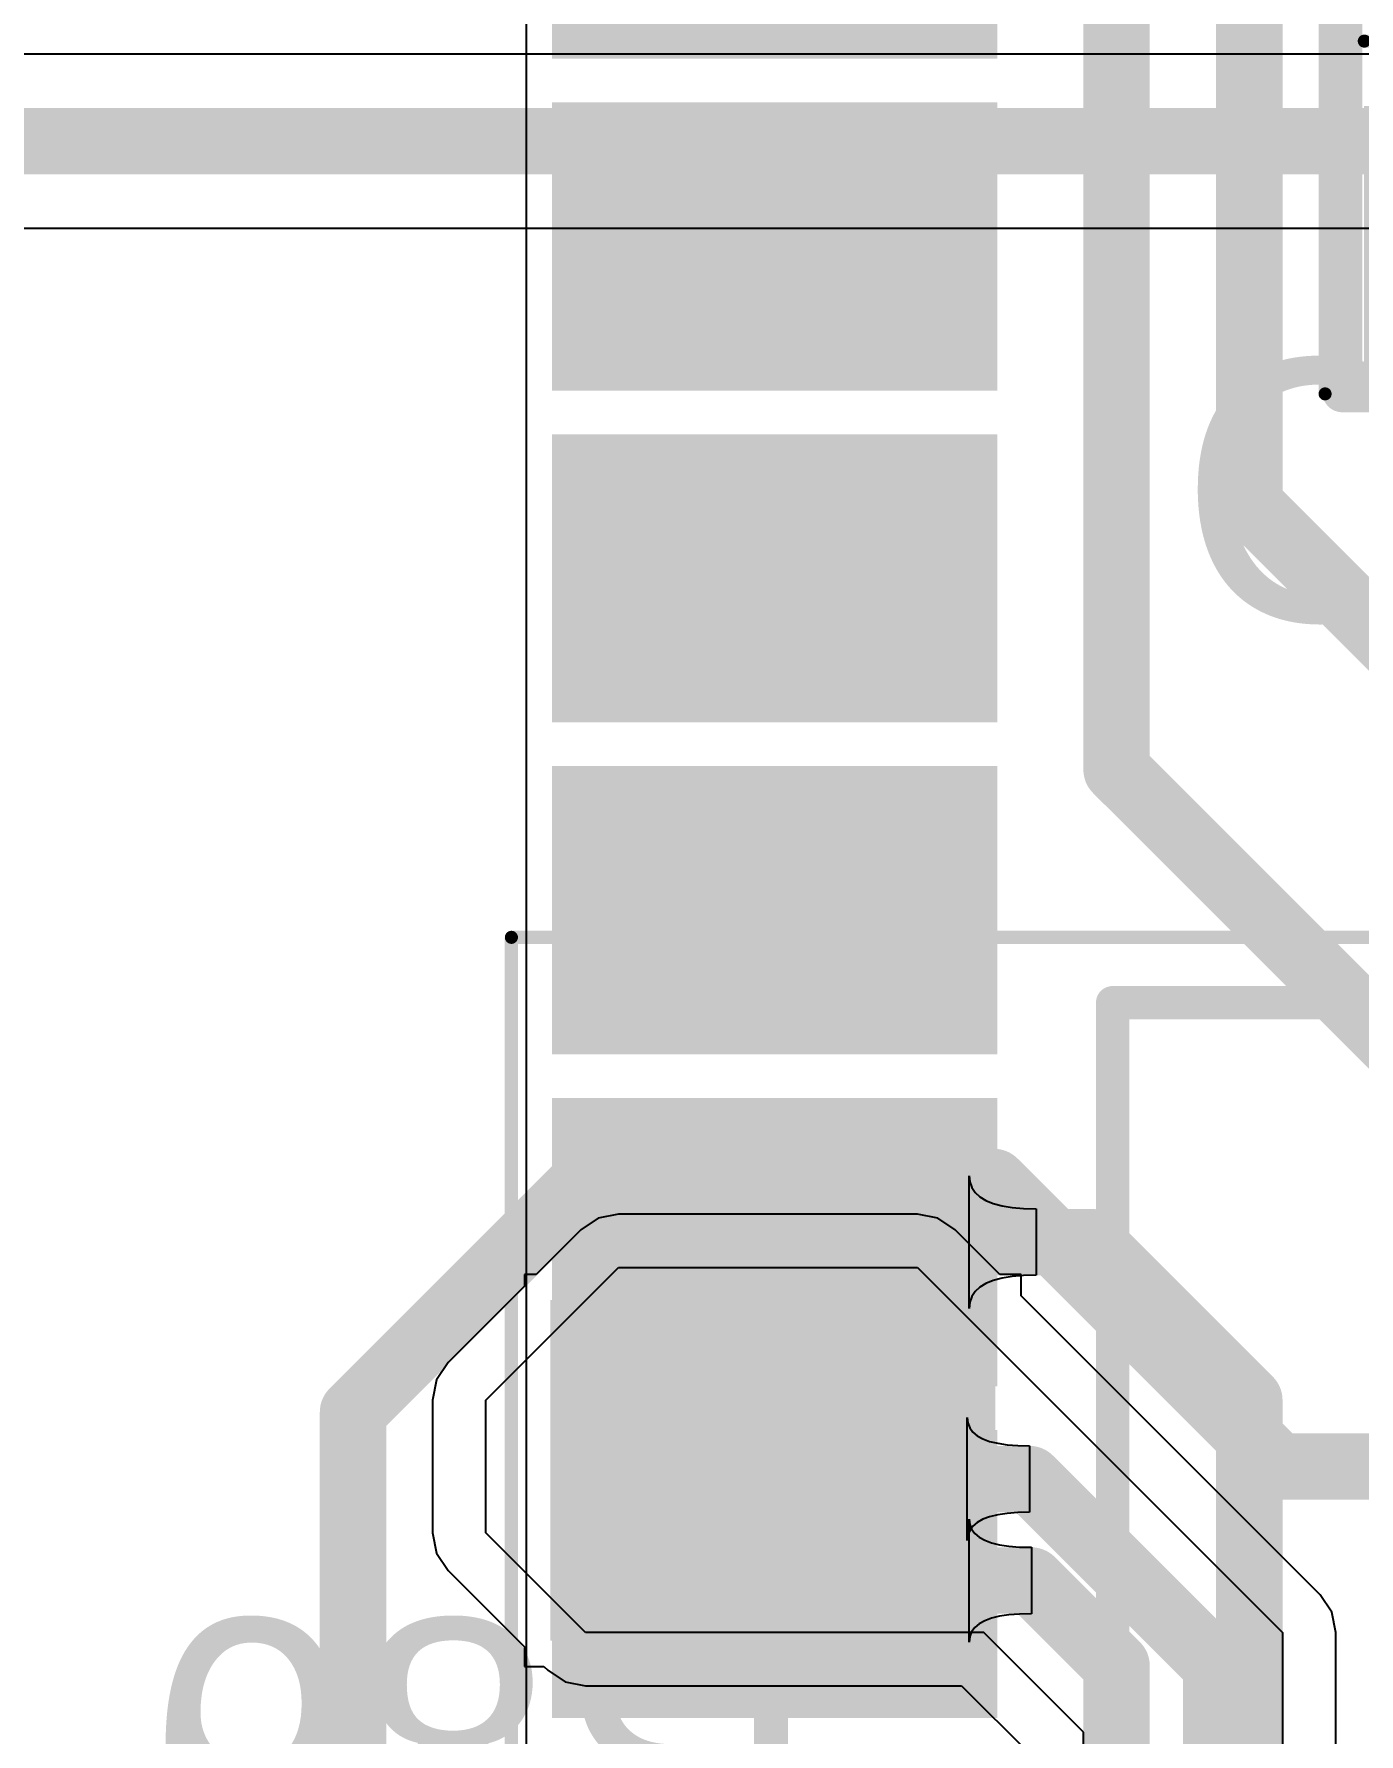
# Model space of a CAD drawing. Header units: inches. Extents: x 1.37 to 4.6, y 1.74 to 5.29.
# Drawn here: x 3.412 to 3.6115, y 4.5147 to 4.7708 of the extents above; entities that cross this region are included whole.
import ezdxf

# ---------------------------------------------------------------- set-up
doc = ezdxf.new("R2010")
doc.units = ezdxf.units.IN
doc.header["$MEASUREMENT"] = 0
for name, color, linetype in [('BottomLayer', 5, 'Continuous'), ('BottomOverlay', 54, 'Continuous'), ('BottomPaste', 16, 'Continuous'), ('BottomSolder', 6, 'Continuous'), ('Mechanical13', 56, 'Continuous'), ('Mechanical15', 56, 'Continuous'), ('TopLayer', 1, 'Continuous'), ('TopOverlay', 2, 'Continuous'), ('TopPaste', 8, 'Continuous'), ('TopSolder', 216, 'Continuous')]:
    doc.layers.add(name, color=color, linetype=linetype)
doc.styles.add('Arial', font='', dxfattribs={"height": 0.2})
doc.styles.get('Arial').set_extended_font_data('Arial')

# ---------------------------------------------------------------- blocks, each defined once
blk = doc.blocks.new('SW_KAE01SGGT_B_3')
at = {"layer": 'BottomLayer'}
for points in [[(-0.20472, 0.02165), (-0.14567, 0.02165), (-0.14567, -0.02165), (-0.20472, -0.02165)], [(0.14567, 0.02165), (0.20472, 0.02165), (0.20472, -0.02165), (0.14567, -0.02165)]]:
    blk.add_hatch(color=5, dxfattribs=at).paths.add_polyline_path(points)
at = {"layer": 'BottomPaste'}
for points in [[(-0.20472, 0.02165), (-0.14567, 0.02165), (-0.14567, -0.02165), (-0.20472, -0.02165)], [(0.14567, 0.02165), (0.20472, 0.02165), (0.20472, -0.02165), (0.14567, -0.02165)]]:
    blk.add_hatch(color=16, dxfattribs=at).paths.add_polyline_path(points)
at = {"layer": 'BottomSolder'}
for points in [[(-0.20872, 0.02565), (-0.14167, 0.02565), (-0.14167, -0.02565), (-0.20872, -0.02565)], [(0.14167, 0.02565), (0.20872, 0.02565), (0.20872, -0.02565), (0.14167, -0.02565)]]:
    blk.add_hatch(color=6, dxfattribs=at).paths.add_polyline_path(points)
at = {"layer": 'BottomOverlay', "const_width": 0.005}
for points in [[(-0.12402, 0.07047), (-0.12402, -0.07047)], [(0.12402, 0.07047), (-0.12402, 0.07047)], [(0.12402, 0.07047), (0.12402, -0.07047)], [(0.12402, -0.07047), (-0.12402, -0.07047)]]:
    blk.add_lwpolyline(points, dxfattribs=at)
at = {"layer": 'BottomOverlay'}
for points, const_width in [([(-0.12527, 0.07047, 1), (-0.12277, 0.07047, 1)], 0.0025), ([(-0.12527, 0.07047, 1), (-0.12277, 0.07047, 1)], 0.0025), ([(0.12277, 0.07047, 1), (0.12527, 0.07047, 1)], 0.0025), ([(0.12277, 0.07047, 1), (0.12527, 0.07047, 1)], 0.0025), ([(-0.22874, 0, 1), (-0.23661, 0, 1)], 0.00787), ([(-0.23858, 0, 1), (-0.23465, 0, 1)], 0.00394), ([(-0.23071, 0, 1), (-0.22677, 0, 1)], 0.00394), ([(-0.12527, -0.07047, 1), (-0.12277, -0.07047, 1)], 0.0025), ([(-0.12527, -0.07047, 1), (-0.12277, -0.07047, 1)], 0.0025), ([(0.12277, -0.07047, 1), (0.12527, -0.07047, 1)], 0.0025), ([(0.12277, -0.07047, 1), (0.12527, -0.07047, 1)], 0.0025)]:
    blk.add_lwpolyline(points, format="xyb", close=True, dxfattribs=dict(at, const_width=const_width))
at = {"layer": 'Mechanical13', "const_width": 0.005}
for points in [[(-0.12402, 0.07047), (-0.12402, -0.07047)], [(0.12402, 0.07047), (-0.12402, 0.07047)], [(0.12402, 0.07047), (0.12402, -0.07047)], [(0.12402, -0.07047), (-0.12402, -0.07047)]]:
    blk.add_lwpolyline(points, dxfattribs=at)
at = {"layer": 'Mechanical13'}
for points, const_width in [([(-0.12527, 0.07047, 1), (-0.12277, 0.07047, 1)], 0.0025), ([(-0.12527, 0.07047, 1), (-0.12277, 0.07047, 1)], 0.0025), ([(0.12277, 0.07047, 1), (0.12527, 0.07047, 1)], 0.0025), ([(0.12277, 0.07047, 1), (0.12527, 0.07047, 1)], 0.0025), ([(-0.22874, 0, 1), (-0.23661, 0, 1)], 0.00787), ([(-0.23858, 0, 1), (-0.23465, 0, 1)], 0.00394), ([(-0.23071, 0, 1), (-0.22677, 0, 1)], 0.00394), ([(-0.12527, -0.07047, 1), (-0.12277, -0.07047, 1)], 0.0025), ([(-0.12527, -0.07047, 1), (-0.12277, -0.07047, 1)], 0.0025), ([(0.12277, -0.07047, 1), (0.12527, -0.07047, 1)], 0.0025), ([(0.12277, -0.07047, 1), (0.12527, -0.07047, 1)], 0.0025)]:
    blk.add_lwpolyline(points, format="xyb", close=True, dxfattribs=dict(at, const_width=const_width))
at = {"layer": 'Mechanical15', "const_width": 0.00197}
for points in [[(-0.21457, 0.08031), (-0.21457, -0.08031)], [(0.21457, 0.08031), (-0.21457, 0.08031)], [(0.21457, 0.08031), (0.21457, -0.08031)], [(0.21457, -0.08031), (-0.21457, -0.08031)]]:
    blk.add_lwpolyline(points, dxfattribs=at)
at = {"layer": 'Mechanical15', "const_width": 0.000984}
for points in [[(-0.21506, 0.08031, 1), (-0.21407, 0.08031, 1)], [(-0.21506, 0.08031, 1), (-0.21407, 0.08031, 1)], [(0.21407, 0.08031, 1), (0.21506, 0.08031, 1)], [(0.21407, 0.08031, 1), (0.21506, 0.08031, 1)], [(-0.21506, -0.08031, 1), (-0.21407, -0.08031, 1)], [(-0.21506, -0.08031, 1), (-0.21407, -0.08031, 1)], [(0.21407, -0.08031, 1), (0.21506, -0.08031, 1)], [(0.21407, -0.08031, 1), (0.21506, -0.08031, 1)]]:
    blk.add_lwpolyline(points, format="xyb", close=True, dxfattribs=at)
blk = doc.blocks.new('ESP32_WROOM_26')
at = {"layer": 'TopLayer'}
for points in [[(0.73819, 0.44134), (0.67913, 0.44134), (0.67913, 0.47677), (0.73819, 0.47677)], [(0.73819, 0.39134), (0.67913, 0.39134), (0.67913, 0.42677), (0.73819, 0.42677)], [(0.73819, 0.34134), (0.67913, 0.34134), (0.67913, 0.37677), (0.73819, 0.37677)], [(0.73819, 0.29134), (0.67913, 0.29134), (0.67913, 0.32677), (0.73819, 0.32677)], [(0.73819, 0.24134), (0.67913, 0.24134), (0.67913, 0.27677), (0.73819, 0.27677)]]:
    blk.add_hatch(color=1, dxfattribs=at).paths.add_polyline_path(points)
at = {"layer": 'TopPaste'}
for points in [[(0.73819, 0.44134), (0.67913, 0.44134), (0.67913, 0.47677), (0.73819, 0.47677)], [(0.73819, 0.39134), (0.67913, 0.39134), (0.67913, 0.42677), (0.73819, 0.42677)], [(0.73819, 0.34134), (0.67913, 0.34134), (0.67913, 0.37677), (0.73819, 0.37677)], [(0.73819, 0.29134), (0.67913, 0.29134), (0.67913, 0.32677), (0.73819, 0.32677)], [(0.73819, 0.24134), (0.67913, 0.24134), (0.67913, 0.27677), (0.73819, 0.27677)]]:
    blk.add_hatch(color=8, dxfattribs=at).paths.add_polyline_path(points)
at = {"layer": 'TopSolder'}
for points in [[(0.74219, 0.48734), (0.67513, 0.48734), (0.67513, 0.53077), (0.74219, 0.53077)], [(0.74219, 0.43734), (0.67513, 0.43734), (0.67513, 0.48077), (0.74219, 0.48077)], [(0.74219, 0.38734), (0.67513, 0.38734), (0.67513, 0.43077), (0.74219, 0.43077)], [(0.74219, 0.33734), (0.67513, 0.33734), (0.67513, 0.38077), (0.74219, 0.38077)], [(0.74219, 0.28734), (0.67513, 0.28734), (0.67513, 0.33077), (0.74219, 0.33077)], [(0.74219, 0.23734), (0.67513, 0.23734), (0.67513, 0.28077), (0.74219, 0.28077)]]:
    blk.add_hatch(color=216, dxfattribs=at).paths.add_polyline_path(points)
blk = doc.blocks.new('CAP_0603_170')
at = {"layer": 'TopLayer'}
for points in [[(-0.04728, 0.01875), (-0.01578, 0.01875), (-0.01578, -0.01275), (-0.04728, -0.01275)], [(0.01178, 0.01875), (0.04328, 0.01875), (0.04328, -0.01275), (0.01178, -0.01275)]]:
    blk.add_hatch(color=1, dxfattribs=at).paths.add_polyline_path(points)
at = {"layer": 'TopPaste'}
for points in [[(-0.04728, 0.01875), (-0.01578, 0.01875), (-0.01578, -0.01275), (-0.04728, -0.01275)], [(0.01178, 0.01875), (0.04328, 0.01875), (0.04328, -0.01275), (0.01178, -0.01275)]]:
    blk.add_hatch(color=8, dxfattribs=at).paths.add_polyline_path(points)
at = {"layer": 'TopSolder'}
for points in [[(-0.05128, 0.02275), (-0.01178, 0.02275), (-0.01178, -0.01675), (-0.05128, -0.01675)], [(0.00778, 0.02275), (0.04728, 0.02275), (0.04728, -0.01675), (0.00778, -0.01675)]]:
    blk.add_hatch(color=216, dxfattribs=at).paths.add_polyline_path(points)
at = {"layer": 'Mechanical13', "const_width": 0.00394}
for points in [[(-0.0335, 0.01875), (-0.0335, -0.01275)], [(-0.0335, 0.01875), (0.0295, 0.01875)], [(0.0295, 0.01875), (0.0295, -0.01275)], [(-0.0335, -0.01275), (0.0295, -0.01275)]]:
    blk.add_lwpolyline(points, dxfattribs=at)
at = {"layer": 'Mechanical13', "const_width": 0.00197}
for points in [[(-0.03448, 0.01875, 1), (-0.03251, 0.01875, 1)], [(-0.03448, 0.01875, 1), (-0.03251, 0.01875, 1)], [(0.02851, 0.01875, 1), (0.03048, 0.01875, 1)], [(0.02851, 0.01875, 1), (0.03048, 0.01875, 1)], [(-0.03448, -0.01275, 1), (-0.03251, -0.01275, 1)], [(-0.03448, -0.01275, 1), (-0.03251, -0.01275, 1)], [(0.02851, -0.01275, 1), (0.03048, -0.01275, 1)], [(0.02851, -0.01275, 1), (0.03048, -0.01275, 1)]]:
    blk.add_lwpolyline(points, format="xyb", close=True, dxfattribs=at)
at = {"layer": 'Mechanical15', "const_width": 0.00197}
for points in [[(-0.05515, 0.02859), (-0.05515, -0.02259)], [(-0.05515, 0.02859), (0.05115, 0.02859)], [(0.05115, 0.02859), (0.05115, -0.02259)], [(-0.002, 0.02269), (-0.002, -0.01668)], [(-0.02168, 0.003), (0.01768, 0.003)], [(-0.05515, -0.02259), (0.05115, -0.02259)]]:
    blk.add_lwpolyline(points, dxfattribs=at)
at = {"layer": 'Mechanical15', "const_width": 0.000984}
for points in [[(-0.05564, 0.02859, 1), (-0.05466, 0.02859, 1)], [(-0.05564, 0.02859, 1), (-0.05466, 0.02859, 1)], [(0.05066, 0.02859, 1), (0.05164, 0.02859, 1)], [(0.05066, 0.02859, 1), (0.05164, 0.02859, 1)], [(-0.00249, 0.02269, 1), (-0.00151, 0.02269, 1)], [(-0.02218, 0.003, 1), (-0.02119, 0.003, 1)], [(0.01719, 0.003, 1), (0.01818, 0.003, 1)], [(-0.00249, -0.01668, 1), (-0.00151, -0.01668, 1)], [(-0.05564, -0.02259, 1), (-0.05466, -0.02259, 1)], [(-0.05564, -0.02259, 1), (-0.05466, -0.02259, 1)], [(0.05066, -0.02259, 1), (0.05164, -0.02259, 1)], [(0.05066, -0.02259, 1), (0.05164, -0.02259, 1)]]:
    blk.add_lwpolyline(points, format="xyb", close=True, dxfattribs=at)
at = {"layer": 'TopOverlay', "const_width": 0.006}
for points in [[(-0.05492, 0.026), (-0.05492, -0.02)], [(-0.05492, 0.026), (-0.048, 0.026)], [(-0.048, 0.026), (0.051, 0.026)], [(0.051, 0.026), (0.051, -0.02)], [(-0.05492, -0.02), (0.051, -0.02)]]:
    blk.add_lwpolyline(points, dxfattribs=at)
at = {"layer": 'TopOverlay', "const_width": 0.003}
for points in [[(-0.05642, 0.026, 1), (-0.05342, 0.026, 1)], [(-0.05642, 0.026, 1), (-0.05342, 0.026, 1)], [(-0.0495, 0.026, 1), (-0.0465, 0.026, 1)], [(-0.0495, 0.026, 1), (-0.0465, 0.026, 1)], [(0.0495, 0.026, 1), (0.0525, 0.026, 1)], [(0.0495, 0.026, 1), (0.0525, 0.026, 1)], [(-0.05642, -0.02, 1), (-0.05342, -0.02, 1)], [(-0.05642, -0.02, 1), (-0.05342, -0.02, 1)], [(0.0495, -0.02, 1), (0.0525, -0.02, 1)], [(0.0495, -0.02, 1), (0.0525, -0.02, 1)]]:
    blk.add_lwpolyline(points, format="xyb", close=True, dxfattribs=at)

msp = doc.modelspace()

# ---------------------------------------------------------------- linework, layer by layer
at = {"layer": 'BottomLayer'}
for p, q in [((3.68082, 4.76781), (3.38469, 4.76781)), ((3.39012, 4.74156), (3.95313, 4.74156)), ((3.49693, 4.59242), (3.49432, 4.59068)), ((3.5, 4.59303), (3.49693, 4.59242)), ((3.545, 4.59303), (3.5, 4.59303)), ((3.5, 4.59303), (3.5, 4.59303)), ((3.54807, 4.59242), (3.545, 4.59303)), ((3.55068, 4.59068), (3.54807, 4.59242)), ((3.49432, 4.59068), (3.48759, 4.58395)), ((3.49432, 4.59068), (3.49432, 4.59068)), ((3.55741, 4.58395), (3.55068, 4.59068)), ((3.48, 4.565), (3.5, 4.585)), ((3.5, 4.585), (3.545, 4.585)), ((3.545, 4.585), (3.6, 4.53)), ((3.48582, 4.58217), (3.47432, 4.57068)), ((3.48759, 4.58395), (3.48582, 4.58395)), ((3.48582, 4.58395), (3.48582, 4.58217)), ((3.56062, 4.58395), (3.55741, 4.58395)), ((3.56062, 4.58073), (3.56062, 4.58395)), ((3.60568, 4.53568), (3.56062, 4.58073)), ((3.47432, 4.57068), (3.47258, 4.56807)), ((3.47258, 4.56807), (3.47197, 4.565)), ((3.47197, 4.565), (3.47197, 4.545)), ((3.48, 4.545), (3.48, 4.565)), ((3.55251, 4.54385), (3.55251, 4.56237)), ((3.55251, 4.56237), (3.5526, 4.56156)), ((3.5526, 4.56156), (3.55288, 4.56084)), ((3.55288, 4.56084), (3.55335, 4.5602)), ((3.55335, 4.5602), (3.55401, 4.55965)), ((3.55401, 4.55965), (3.55485, 4.55918)), ((3.55485, 4.55918), (3.55588, 4.55879)), ((3.55588, 4.55879), (3.5571, 4.5585)), ((3.5571, 4.5585), (3.55851, 4.55828)), ((3.55851, 4.55828), (3.56011, 4.55815)), ((3.56011, 4.55815), (3.56189, 4.55811)), ((3.56189, 4.55811), (3.56189, 4.54811)), ((3.55401, 4.54658), (3.55335, 4.54602)), ((3.55485, 4.54705), (3.55401, 4.54658)), ((3.55588, 4.54743), (3.55485, 4.54705)), ((3.5571, 4.54773), (3.55588, 4.54743)), ((3.55851, 4.54794), (3.5571, 4.54773)), ((3.56011, 4.54807), (3.55851, 4.54794)), ((3.56189, 4.54811), (3.56011, 4.54807)), ((3.47197, 4.545), (3.47197, 4.545)), ((3.47197, 4.545), (3.47258, 4.54193)), ((3.495, 4.53), (3.48, 4.545)), ((3.5526, 4.54466), (3.55251, 4.54385)), ((3.55288, 4.54538), (3.5526, 4.54466)), ((3.55335, 4.54602), (3.55288, 4.54538)), ((3.47258, 4.54193), (3.47432, 4.53932)), ((3.47432, 4.53932), (3.47432, 4.53932)), ((3.47432, 4.53932), (3.48582, 4.52783)), ((3.60742, 4.53307), (3.60568, 4.53568)), ((3.60568, 4.53568), (3.60568, 4.53568)), ((3.60803, 4.53), (3.60742, 4.53307)), ((3.555, 4.53), (3.495, 4.53)), ((3.57, 4.515), (3.555, 4.53)), ((3.6, 4.53), (3.6, 4.475)), ((3.60803, 4.47833), (3.60803, 4.53)), ((3.48582, 4.52783), (3.48582, 4.52489)), ((3.48582, 4.52489), (3.48875, 4.52489)), ((3.48875, 4.52489), (3.48932, 4.52432)), ((3.48932, 4.52432), (3.48932, 4.52432)), ((3.48932, 4.52432), (3.49193, 4.52258)), ((3.49193, 4.52258), (3.495, 4.52197)), ((3.495, 4.52197), (3.55167, 4.52197)), ((3.55167, 4.52197), (3.56197, 4.51167)), ((3.57, 4.465), (3.57, 4.515))]:
    msp.add_line(p, q, dxfattribs=at)
at = {"layer": 'BottomLayer', "const_width": 0.01}
for points in [[(3.38469, 4.75469), (4.095, 4.75469)], [(3.46, 4.56321), (3.49467, 4.59787)], [(3.49467, 4.59787), (3.55655, 4.59787)], [(3.55655, 4.59787), (3.59943, 4.555)], [(3.46, 4.3), (3.46, 4.56321)], [(3.52322, 4.55442), (3.52453, 4.55311)], [(3.59943, 4.555), (3.665, 4.555)], [(3.52453, 4.55311), (3.56189, 4.55311)], [(3.56189, 4.55311), (3.59, 4.525)], [(3.59, 4.44711), (3.59, 4.525)]]:
    msp.add_lwpolyline(points, dxfattribs=at)
at = {"layer": 'BottomLayer', "const_width": 0.005}
for points in [[(3.49217, 4.59787, 1), (3.49717, 4.59787, 1)], [(3.49217, 4.59787, 1), (3.49717, 4.59787, 1)], [(3.55405, 4.59787, 1), (3.55905, 4.59787, 1)], [(3.55405, 4.59787, 1), (3.55905, 4.59787, 1)], [(3.4575, 4.56321, 1), (3.4625, 4.56321, 1)], [(3.4575, 4.56321, 1), (3.4625, 4.56321, 1)], [(3.52072, 4.55442, 1), (3.52572, 4.55442, 1)], [(3.59693, 4.555, 1), (3.60193, 4.555, 1)], [(3.59693, 4.555, 1), (3.60193, 4.555, 1)], [(3.52203, 4.55311, 1), (3.52703, 4.55311, 1)], [(3.52203, 4.55311, 1), (3.52703, 4.55311, 1)], [(3.55939, 4.55311, 1), (3.56439, 4.55311, 1)], [(3.55939, 4.55311, 1), (3.56439, 4.55311, 1)], [(3.5875, 4.525, 1), (3.5925, 4.525, 1)], [(3.5875, 4.525, 1), (3.5925, 4.525, 1)]]:
    msp.add_lwpolyline(points, format="xyb", close=True, dxfattribs=at)
at = {"layer": 'TopLayer'}
for p, q in [((3.4861, 4.81323), (3.4861, 4.76323)), ((3.4861, 4.76323), (3.4861, 4.71323)), ((3.4861, 4.71323), (3.4861, 4.66323)), ((3.4861, 4.66323), (3.4861, 4.61323)), ((3.4861, 4.61323), (3.4861, 4.56323)), ((3.55279, 4.57882), (3.55279, 4.59882)), ((3.55279, 4.59882), (3.55289, 4.59787)), ((3.55289, 4.59787), (3.5532, 4.59702)), ((3.5532, 4.59702), (3.5537, 4.59627)), ((3.5537, 4.59627), (3.55441, 4.59562)), ((3.55441, 4.59562), (3.55532, 4.59507)), ((3.55532, 4.59507), (3.55643, 4.59462)), ((3.55643, 4.59462), (3.55775, 4.59427)), ((3.55775, 4.59427), (3.55927, 4.59402)), ((3.55927, 4.59402), (3.56099, 4.59387)), ((3.56099, 4.59387), (3.56291, 4.59382)), ((3.56291, 4.59382), (3.56291, 4.58382)), ((3.55532, 4.58257), (3.55441, 4.58202)), ((3.55643, 4.58302), (3.55532, 4.58257)), ((3.55775, 4.58337), (3.55643, 4.58302)), ((3.55927, 4.58362), (3.55775, 4.58337)), ((3.56099, 4.58377), (3.55927, 4.58362)), ((3.56291, 4.58382), (3.56099, 4.58377)), ((3.55289, 4.57977), (3.55279, 4.57882)), ((3.5532, 4.58062), (3.55289, 4.57977)), ((3.5537, 4.58137), (3.5532, 4.58062)), ((3.55441, 4.58202), (3.5537, 4.58137)), ((3.4861, 4.56323), (3.4861, 4.50313)), ((3.55279, 4.52856), (3.55279, 4.54709)), ((3.55279, 4.54709), (3.55289, 4.54628)), ((3.55289, 4.54628), (3.55317, 4.54555)), ((3.55317, 4.54555), (3.55364, 4.54491)), ((3.55364, 4.54491), (3.55429, 4.54436)), ((3.55429, 4.54436), (3.55514, 4.54389)), ((3.55514, 4.54389), (3.55617, 4.54351)), ((3.55617, 4.54351), (3.55739, 4.54321)), ((3.55739, 4.54321), (3.5588, 4.543)), ((3.5588, 4.543), (3.56039, 4.54287)), ((3.56039, 4.54287), (3.56217, 4.54283)), ((3.56217, 4.54283), (3.56217, 4.53283)), ((3.55429, 4.53129), (3.55364, 4.53074)), ((3.55514, 4.53176), (3.55429, 4.53129)), ((3.55617, 4.53214), (3.55514, 4.53176)), ((3.55739, 4.53244), (3.55617, 4.53214)), ((3.5588, 4.53266), (3.55739, 4.53244)), ((3.56039, 4.53278), (3.5588, 4.53266)), ((3.56217, 4.53283), (3.56039, 4.53278)), ((3.55289, 4.52937), (3.55279, 4.52856)), ((3.55317, 4.5301), (3.55289, 4.52937)), ((3.55364, 4.53074), (3.55317, 4.5301))]:
    msp.add_line(p, q, dxfattribs=at)
at = {"layer": 'TopLayer', "const_width": 0.01}
for points in [[(3.595, 4.7), (3.595, 4.815)], [(3.575, 4.66), (3.575, 4.78)], [(3.595, 4.7), (3.64, 4.655)], [(3.575, 4.66), (3.62, 4.615)], [(3.5235, 4.58882), (3.57118, 4.58882)], [(3.57118, 4.58882), (3.595, 4.565)], [(3.595, 4.475), (3.595, 4.565)], [(3.51897, 4.53882), (3.51996, 4.53783)], [(3.51996, 4.53783), (3.56217, 4.53783)], [(3.56217, 4.53783), (3.575, 4.525)], [(3.575, 4.455), (3.575, 4.525)]]:
    msp.add_lwpolyline(points, dxfattribs=at)
at = {"layer": 'TopLayer', "const_width": 0.005}
for points in [[(3.5925, 4.7, 1), (3.5975, 4.7, 1)], [(3.5925, 4.7, 1), (3.5975, 4.7, 1)], [(3.5725, 4.66, 1), (3.5775, 4.66, 1)], [(3.5725, 4.66, 1), (3.5775, 4.66, 1)], [(3.521, 4.58882, 1), (3.526, 4.58882, 1)], [(3.56868, 4.58882, 1), (3.57368, 4.58882, 1)], [(3.56868, 4.58882, 1), (3.57368, 4.58882, 1)], [(3.5925, 4.565, 1), (3.5975, 4.565, 1)], [(3.5925, 4.565, 1), (3.5975, 4.565, 1)], [(3.51647, 4.53882, 1), (3.52147, 4.53882, 1)], [(3.51746, 4.53783, 1), (3.52246, 4.53783, 1)], [(3.51746, 4.53783, 1), (3.52246, 4.53783, 1)], [(3.55967, 4.53783, 1), (3.56467, 4.53783, 1)], [(3.55967, 4.53783, 1), (3.56467, 4.53783, 1)], [(3.5725, 4.525, 1), (3.5775, 4.525, 1)], [(3.5725, 4.525, 1), (3.5775, 4.525, 1)]]:
    msp.add_lwpolyline(points, format="xyb", close=True, dxfattribs=at)

# ---------------------------------------------------------------- block references
msp.add_blockref('ESP32_WROOM_26', (2.81484, 4.27976))
for name, p, rotation in [('CAP_0603_170', (3.635, 4.77176), 90), ('SW_KAE01SGGT_B_3', (3.69842, 4.55442), 180)]:
    msp.add_blockref(name, p, dxfattribs=dict(rotation=rotation))

# ---------------------------------------------------------------- texts
at = {"layer": 'BottomOverlay', "style": 'Arial', "text_generation_flag": 2}
msp.add_text('R89', height=0.03937, dxfattribs=at).set_placement((3.53005, 4.4926))
at = {"layer": 'TopOverlay', "style": 'Arial'}
msp.add_text('C18', height=0.03937, dxfattribs=at).set_placement((3.58444, 4.68242))

doc.saveas('drawing.dxf')
